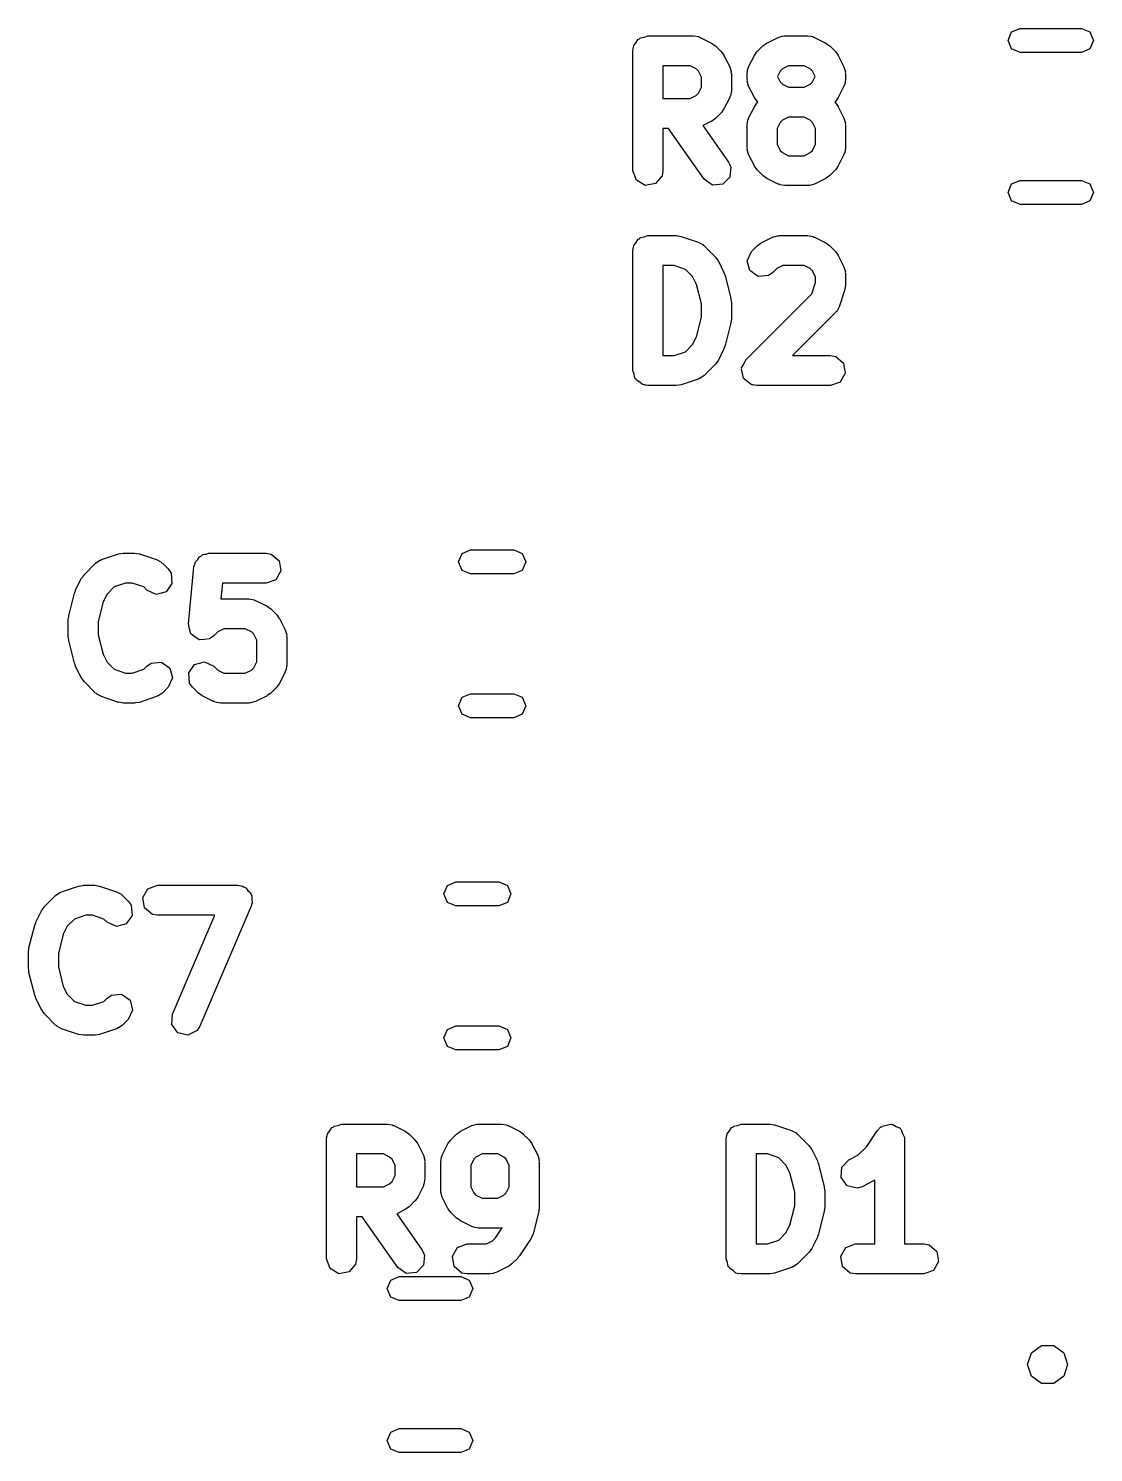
# Model space of a CAD drawing. Extents: x 83.3 to 116.6, y -116.6 to -83.3.
# Drawn here: x 103.99 to 109.32, y -99.84 to -92.72 of the extents above; entities that cross this region are included whole.
import ezdxf

# ---------------------------------------------------------------- set-up
doc = ezdxf.new("R2010")
doc.units = 0
doc.layers.add('BLACK', color=7, linetype='CONTINUOUS')

msp = doc.modelspace()

# ---------------------------------------------------------------- linework, layer by layer
at = {"layer": 'BLACK', "linetype": 'CONTINUOUS'}
for p, q in [((107.048, -92.7669), (107.053, -92.7617)), ((107.053, -92.7617), (107.072, -92.7584)), ((107.072, -92.7584), (107.09, -92.7517)), ((107.09, -92.7517), (107.319, -92.7517)), ((107.319, -92.7517), (107.344, -92.7562)), ((107.344, -92.7562), (107.348, -92.7591)), ((107.348, -92.7591), (107.352, -92.7596)), ((107.352, -92.7596), (107.409, -92.7882)), ((107.685, -92.7882), (107.742, -92.7596)), ((107.742, -92.7596), (107.767, -92.7522)), ((107.767, -92.7522), (107.772, -92.7532)), ((107.772, -92.7532), (107.776, -92.7517)), ((107.776, -92.7517), (107.89, -92.7517)), ((107.89, -92.7517), (107.916, -92.7562)), ((107.916, -92.7562), (107.919, -92.7591)), ((107.919, -92.7591), (107.924, -92.7596)), ((107.924, -92.7596), (107.981, -92.7882)), ((108.893, -92.7753), (108.91, -92.7328)), ((108.91, -92.7328), (108.953, -92.7153)), ((108.953, -92.7153), (109.26, -92.7153)), ((109.26, -92.7153), (109.302, -92.7328)), ((109.302, -92.7328), (109.32, -92.7753)), ((107.015, -92.8267), (107.017, -92.817)), ((107.015, -93.4267), (107.015, -92.8267)), ((107.016, -92.8137), (107.018, -92.8108)), ((107.017, -92.817), (107.016, -92.8137)), ((107.018, -92.8108), (107.02, -92.801)), ((107.02, -92.801), (107.032, -92.7861)), ((107.032, -92.7861), (107.042, -92.7692)), ((107.042, -92.7692), (107.048, -92.7669)), ((107.409, -92.7882), (107.427, -92.8015)), ((107.427, -92.8015), (107.429, -92.8022)), ((107.429, -92.8022), (107.457, -92.8308)), ((107.457, -92.8308), (107.47, -92.8492)), ((107.623, -92.8503), (107.636, -92.8323)), ((107.636, -92.8323), (107.637, -92.8308)), ((107.637, -92.8308), (107.666, -92.8022)), ((107.666, -92.8022), (107.684, -92.7894)), ((107.684, -92.7894), (107.685, -92.7882)), ((107.981, -92.7882), (107.999, -92.8015)), ((107.999, -92.8015), (108, -92.8022)), ((108, -92.8022), (108.029, -92.8308)), ((108.029, -92.8308), (108.042, -92.8492)), ((108.91, -92.8177), (108.893, -92.7753)), ((108.953, -92.8353), (108.91, -92.8177)), ((109.302, -92.8177), (109.26, -92.8353)), ((109.32, -92.7753), (109.302, -92.8177)), ((107.165, -92.9017), (107.165, -93.066)), ((107.301, -92.9017), (107.165, -92.9017)), ((107.331, -92.9169), (107.301, -92.9017)), ((107.47, -92.8492), (107.471, -92.8503)), ((107.471, -92.8503), (107.5, -92.9074)), ((107.594, -92.9074), (107.623, -92.8503)), ((107.794, -92.9017), (107.763, -92.9169)), ((107.872, -92.9017), (107.794, -92.9017)), ((107.903, -92.9169), (107.872, -92.9017)), ((108.042, -92.8492), (108.043, -92.8503)), ((108.043, -92.8503), (108.071, -92.9074)), ((109.26, -92.8353), (108.953, -92.8353)), ((107.343, -92.9283), (107.331, -92.9169)), ((107.358, -92.9587), (107.343, -92.9283)), ((107.358, -93.009), (107.358, -92.9587)), ((107.5, -92.9074), (107.507, -92.9324)), ((107.507, -92.9324), (107.506, -92.9368)), ((107.506, -92.9368), (107.508, -92.941)), ((107.508, -92.941), (107.508, -93.0267)), ((107.587, -92.941), (107.591, -92.9153)), ((107.587, -92.9696), (107.587, -92.941)), ((107.588, -92.9738), (107.587, -92.9696)), ((107.587, -92.9781), (107.588, -92.9738)), ((107.591, -92.9153), (107.594, -92.9119)), ((107.594, -92.9119), (107.594, -92.9074)), ((107.752, -92.9283), (107.738, -92.9553)), ((107.738, -92.9553), (107.752, -92.9823)), ((107.763, -92.9169), (107.752, -92.9283)), ((107.914, -92.9283), (107.903, -92.9169)), ((107.928, -92.9553), (107.914, -92.9283)), ((107.914, -92.9823), (107.928, -92.9553)), ((108.071, -92.9074), (108.079, -92.9324)), ((108.079, -92.9696), (108.075, -92.9952)), ((108.079, -92.9324), (108.078, -92.9368)), ((108.078, -92.9368), (108.079, -92.941)), ((108.079, -92.941), (108.079, -92.9696)), ((107.331, -93.0508), (107.343, -93.0394)), ((107.343, -93.0394), (107.358, -93.009)), ((107.508, -93.0267), (107.503, -93.0524)), ((107.594, -93.0031), (107.587, -92.9781)), ((107.623, -93.0602), (107.594, -93.0031)), ((107.752, -92.9823), (107.763, -92.9936)), ((107.763, -92.9936), (107.794, -93.0088)), ((107.794, -93.0088), (107.872, -93.0088)), ((107.872, -93.0088), (107.903, -92.9936)), ((107.903, -92.9936), (107.914, -92.9823)), ((108.071, -93.0031), (108.043, -93.0602)), ((108.072, -92.9986), (108.071, -93.0031)), ((108.075, -92.9952), (108.072, -92.9986)), ((107.165, -93.066), (107.301, -93.066)), ((107.301, -93.066), (107.331, -93.0508)), ((107.471, -93.1174), (107.458, -93.1354)), ((107.5, -93.0602), (107.471, -93.1174)), ((107.501, -93.0558), (107.5, -93.0602)), ((107.503, -93.0524), (107.501, -93.0558)), ((107.594, -93.1646), (107.623, -93.1074)), ((107.624, -93.0614), (107.623, -93.0602)), ((107.623, -93.1074), (107.636, -93.0894)), ((107.637, -93.0797), (107.624, -93.0614)), ((107.636, -93.0894), (107.637, -93.088)), ((107.641, -93.0838), (107.637, -93.0797)), ((107.637, -93.088), (107.641, -93.0838)), ((108.029, -93.0797), (108.025, -93.0838)), ((108.025, -93.0838), (108.029, -93.088)), ((108.03, -93.0783), (108.029, -93.0797)), ((108.029, -93.088), (108.042, -93.1063)), ((108.043, -93.0602), (108.03, -93.0783)), ((108.042, -93.1063), (108.043, -93.1074)), ((108.043, -93.1074), (108.071, -93.1646)), ((107.409, -93.1795), (107.366, -93.2009)), ((107.41, -93.1783), (107.409, -93.1795)), ((107.429, -93.1654), (107.41, -93.1783)), ((107.457, -93.1369), (107.429, -93.1654)), ((107.458, -93.1354), (107.457, -93.1369)), ((107.587, -93.1981), (107.591, -93.1725)), ((107.591, -93.1725), (107.594, -93.169)), ((107.594, -93.169), (107.594, -93.1646)), ((107.752, -93.1854), (107.737, -93.2158)), ((107.763, -93.1741), (107.752, -93.1854)), ((107.794, -93.1588), (107.763, -93.1741)), ((107.872, -93.1588), (107.794, -93.1588)), ((107.903, -93.1741), (107.872, -93.1588)), ((107.914, -93.1854), (107.903, -93.1741)), ((107.929, -93.2158), (107.914, -93.1854)), ((108.071, -93.1646), (108.079, -93.1896)), ((108.079, -93.1896), (108.078, -93.1939)), ((107.194, -93.216), (107.165, -93.216)), ((107.165, -93.216), (107.165, -93.4267)), ((107.372, -93.4697), (107.194, -93.216)), ((107.366, -93.2009), (107.494, -93.3837)), ((107.587, -93.3124), (107.587, -93.1981)), ((107.737, -93.2158), (107.737, -93.2947)), ((107.929, -93.2947), (107.929, -93.2158)), ((108.078, -93.1939), (108.079, -93.1981)), ((108.079, -93.1981), (108.079, -93.3124)), ((107.588, -93.3166), (107.587, -93.3124)), ((107.587, -93.321), (107.588, -93.3166)), ((107.594, -93.346), (107.587, -93.321)), ((107.737, -93.2947), (107.752, -93.3251)), ((107.752, -93.3251), (107.763, -93.3365)), ((107.903, -93.3365), (107.914, -93.3251)), ((107.914, -93.3251), (107.929, -93.2947)), ((108.079, -93.3124), (108.075, -93.3381)), ((107.494, -93.3837), (107.505, -93.4073)), ((107.623, -93.4031), (107.594, -93.346)), ((107.624, -93.4042), (107.623, -93.4031)), ((107.637, -93.4226), (107.624, -93.4042)), ((107.763, -93.3365), (107.794, -93.3517)), ((107.794, -93.3517), (107.872, -93.3517)), ((107.872, -93.3517), (107.903, -93.3365)), ((108.043, -93.4031), (108.03, -93.4211)), ((108.071, -93.346), (108.043, -93.4031)), ((108.072, -93.3415), (108.071, -93.346)), ((108.075, -93.3381), (108.072, -93.3415)), ((107.033, -93.4749), (107.015, -93.4267)), ((107.077, -93.5006), (107.033, -93.4749)), ((107.161, -93.4524), (107.128, -93.4917)), ((107.165, -93.4267), (107.161, -93.4524)), ((107.414, -93.4991), (107.372, -93.4697)), ((107.501, -93.4584), (107.465, -93.4947)), ((107.505, -93.4073), (107.501, -93.4584)), ((107.666, -93.4512), (107.637, -93.4226)), ((107.667, -93.4519), (107.666, -93.4512)), ((107.685, -93.4652), (107.667, -93.4519)), ((107.742, -93.4938), (107.685, -93.4652)), ((107.981, -93.4652), (107.924, -93.4938)), ((107.982, -93.464), (107.981, -93.4652)), ((108, -93.4512), (107.982, -93.464)), ((108.029, -93.4226), (108, -93.4512)), ((108.03, -93.4211), (108.029, -93.4226)), ((108.91, -93.4928), (108.953, -93.4753)), ((108.953, -93.4753), (109.26, -93.4753)), ((109.26, -93.4753), (109.302, -93.4928)), ((107.128, -93.4917), (107.077, -93.5006)), ((107.465, -93.4947), (107.414, -93.4991)), ((107.747, -93.4943), (107.742, -93.4938)), ((107.75, -93.4972), (107.747, -93.4943)), ((107.776, -93.5017), (107.75, -93.4972)), ((107.89, -93.5017), (107.776, -93.5017)), ((107.894, -93.5002), (107.89, -93.5017)), ((107.899, -93.5012), (107.894, -93.5002)), ((107.924, -93.4938), (107.899, -93.5012)), ((108.893, -93.5353), (108.91, -93.4928)), ((108.91, -93.5777), (108.893, -93.5353)), ((109.302, -93.4928), (109.32, -93.5353)), ((109.32, -93.5353), (109.302, -93.5777)), ((108.953, -93.5953), (108.91, -93.5777)), ((109.26, -93.5953), (108.953, -93.5953)), ((109.302, -93.5777), (109.26, -93.5953)), ((107.053, -93.7617), (107.072, -93.7584)), ((107.072, -93.7584), (107.09, -93.7517)), ((107.09, -93.7517), (107.233, -93.7517)), ((107.233, -93.7517), (107.255, -93.7556)), ((107.255, -93.7556), (107.257, -93.7556)), ((107.257, -93.7556), (107.342, -93.7841)), ((107.657, -93.7882), (107.714, -93.7596)), ((107.714, -93.7596), (107.739, -93.7522)), ((107.739, -93.7522), (107.743, -93.7532)), ((107.743, -93.7532), (107.747, -93.7517)), ((107.747, -93.7517), (107.89, -93.7517)), ((107.89, -93.7517), (107.916, -93.7562)), ((107.916, -93.7562), (107.919, -93.7591)), ((107.919, -93.7591), (107.924, -93.7596)), ((107.924, -93.7596), (107.981, -93.7882)), ((107.015, -93.8267), (107.017, -93.817)), ((107.015, -94.4267), (107.015, -93.8267)), ((107.016, -93.8137), (107.018, -93.8108)), ((107.017, -93.817), (107.016, -93.8137)), ((107.018, -93.8108), (107.02, -93.801)), ((107.02, -93.801), (107.032, -93.7861)), ((107.032, -93.7861), (107.042, -93.7692)), ((107.042, -93.7692), (107.048, -93.7669)), ((107.048, -93.7669), (107.053, -93.7617)), ((107.342, -93.7841), (107.365, -93.7965)), ((107.365, -93.7965), (107.368, -93.8003)), ((107.368, -93.8003), (107.372, -93.8022)), ((107.372, -93.8022), (107.429, -93.8594)), ((107.587, -93.8773), (107.608, -93.8308)), ((107.608, -93.8308), (107.637, -93.8022)), ((107.637, -93.8022), (107.655, -93.7894)), ((107.655, -93.7894), (107.657, -93.7882)), ((107.981, -93.7882), (107.999, -93.8015)), ((107.999, -93.8015), (108, -93.8022)), ((108, -93.8022), (108.029, -93.8308)), ((108.029, -93.8308), (108.042, -93.8492)), ((107.165, -93.9017), (107.165, -94.3517)), ((107.221, -93.9017), (107.165, -93.9017)), ((107.278, -93.9208), (107.221, -93.9017)), ((107.429, -93.8594), (107.442, -93.8777)), ((107.442, -93.8777), (107.443, -93.8789)), ((107.443, -93.8789), (107.471, -93.936)), ((107.6, -93.9269), (107.587, -93.8773)), ((107.765, -93.9017), (107.735, -93.9169)), ((107.872, -93.9017), (107.765, -93.9017)), ((107.903, -93.9169), (107.872, -93.9017)), ((108.042, -93.8492), (108.043, -93.8503)), ((108.043, -93.8503), (108.071, -93.9074)), ((107.314, -93.9568), (107.278, -93.9208)), ((107.334, -93.9957), (107.314, -93.9568)), ((107.471, -93.936), (107.475, -93.9484)), ((107.475, -93.9484), (107.477, -93.9514)), ((107.477, -93.9514), (107.506, -94.0657)), ((107.642, -93.9563), (107.6, -93.9269)), ((107.693, -93.9518), (107.642, -93.9563)), ((107.715, -93.9369), (107.693, -93.9518)), ((107.735, -93.9169), (107.715, -93.9369)), ((107.914, -93.9283), (107.903, -93.9169)), ((107.929, -93.9587), (107.914, -93.9283)), ((107.929, -93.986), (107.929, -93.9587)), ((108.071, -93.9074), (108.079, -93.9324)), ((108.079, -93.9324), (108.078, -93.9368)), ((108.078, -93.9368), (108.079, -93.941)), ((108.079, -93.941), (108.079, -93.9981)), ((107.358, -94.0931), (107.334, -93.9957)), ((107.58, -94.3737), (107.91, -94.0433)), ((107.91, -94.0433), (107.929, -93.986)), ((108.076, -94.0218), (108.047, -94.1076)), ((108.079, -93.9981), (108.075, -94.0202)), ((108.075, -94.0202), (108.076, -94.0218)), ((107.358, -94.1603), (107.358, -94.0931)), ((107.506, -94.0657), (107.507, -94.0806)), ((107.507, -94.0806), (107.508, -94.0838)), ((107.508, -94.0838), (107.508, -94.1696)), ((108.047, -94.1076), (108.035, -94.1305)), ((107.334, -94.2577), (107.358, -94.1603)), ((107.506, -94.1877), (107.477, -94.302)), ((107.508, -94.1696), (107.505, -94.1843)), ((107.505, -94.1843), (107.506, -94.1877)), ((108.029, -94.1369), (107.814, -94.3517)), ((108.031, -94.1328), (108.029, -94.1369)), ((108.035, -94.1305), (108.031, -94.1328)), ((107.314, -94.2966), (107.334, -94.2577)), ((107.278, -94.3326), (107.314, -94.2966)), ((107.471, -94.3174), (107.443, -94.3745)), ((107.472, -94.3139), (107.471, -94.3174)), ((107.477, -94.302), (107.472, -94.3139)), ((107.165, -94.3517), (107.221, -94.3517)), ((107.221, -94.3517), (107.278, -94.3326)), ((107.429, -94.394), (107.372, -94.4512)), ((107.43, -94.3925), (107.429, -94.394)), ((107.443, -94.3745), (107.43, -94.3925)), ((107.559, -94.4137), (107.57, -94.3941)), ((107.57, -94.3941), (107.58, -94.3737)), ((107.814, -94.3517), (108.004, -94.3517)), ((108.004, -94.3517), (108.03, -94.3562)), ((108.03, -94.3562), (108.069, -94.3892)), ((108.069, -94.3892), (108.078, -94.4397)), ((107.022, -94.445), (107.015, -94.4267)), ((107.025, -94.4642), (107.022, -94.445)), ((107.03, -94.4686), (107.025, -94.4642)), ((107.033, -94.4749), (107.03, -94.4686)), ((107.342, -94.4693), (107.257, -94.4979)), ((107.346, -94.4665), (107.342, -94.4693)), ((107.35, -94.4661), (107.346, -94.4665)), ((107.372, -94.4512), (107.35, -94.4661)), ((107.558, -94.4202), (107.56, -94.4171)), ((107.564, -94.442), (107.558, -94.4202)), ((107.56, -94.4171), (107.559, -94.4137)), ((107.568, -94.4642), (107.564, -94.442)), ((107.571, -94.4664), (107.568, -94.4642)), ((107.572, -94.4697), (107.571, -94.4664)), ((107.59, -94.4827), (107.572, -94.4697)), ((108.078, -94.4397), (108.053, -94.4842)), ((107.05, -94.4847), (107.033, -94.4749)), ((107.064, -94.4972), (107.05, -94.4847)), ((107.074, -94.4989), (107.064, -94.4972)), ((107.077, -94.5006), (107.074, -94.4989)), ((107.08, -94.5), (107.077, -94.5006)), ((107.09, -94.5017), (107.08, -94.5)), ((107.233, -94.5017), (107.09, -94.5017)), ((107.234, -94.5011), (107.233, -94.5017)), ((107.257, -94.4979), (107.234, -94.5011)), ((107.607, -94.4972), (107.59, -94.4827)), ((107.612, -94.498), (107.607, -94.4972)), ((107.614, -94.4991), (107.612, -94.498)), ((107.617, -94.4989), (107.614, -94.4991)), ((107.633, -94.5017), (107.617, -94.4989)), ((108.004, -94.5017), (107.633, -94.5017)), ((108.053, -94.4842), (108.004, -94.5017)), ((106.161, -95.3416), (106.203, -95.3241)), ((106.203, -95.3241), (106.419, -95.3241)), ((106.419, -95.3241), (106.461, -95.3416)), ((104.269, -95.4482), (104.327, -95.391)), ((104.327, -95.391), (104.348, -95.3761)), ((104.348, -95.3761), (104.352, -95.3757)), ((104.352, -95.3757), (104.356, -95.3729)), ((104.356, -95.3729), (104.442, -95.3443)), ((104.442, -95.3443), (104.464, -95.3411)), ((104.464, -95.3411), (104.465, -95.3405)), ((104.465, -95.3405), (104.522, -95.3405)), ((104.522, -95.3405), (104.545, -95.3444)), ((104.545, -95.3444), (104.546, -95.3443)), ((104.546, -95.3443), (104.632, -95.3729)), ((104.632, -95.3729), (104.655, -95.3853)), ((104.655, -95.3853), (104.657, -95.3891)), ((104.657, -95.3891), (104.661, -95.391)), ((104.661, -95.391), (104.69, -95.4196)), ((104.822, -95.3998), (104.826, -95.383)), ((104.826, -95.383), (104.838, -95.3718)), ((104.838, -95.3718), (104.846, -95.358)), ((104.846, -95.358), (104.856, -95.3545)), ((104.856, -95.3545), (104.863, -95.3471)), ((104.863, -95.3471), (104.879, -95.3459)), ((104.879, -95.3459), (104.894, -95.3405)), ((104.894, -95.3405), (105.18, -95.3405)), ((105.18, -95.3405), (105.205, -95.345)), ((105.205, -95.345), (105.245, -95.378)), ((105.245, -95.378), (105.253, -95.4285)), ((106.143, -95.3841), (106.161, -95.3416)), ((106.161, -95.4265), (106.143, -95.3841)), ((106.461, -95.3416), (106.479, -95.3841)), ((106.479, -95.3841), (106.461, -95.4265)), ((104.227, -95.5248), (104.255, -95.4677)), ((104.255, -95.4677), (104.269, -95.4497)), ((104.269, -95.4497), (104.269, -95.4482)), ((104.69, -95.4196), (104.705, -95.4409)), ((104.705, -95.4409), (104.709, -95.4921)), ((104.791, -95.6938), (104.819, -95.408)), ((104.819, -95.408), (104.82, -95.4042)), ((104.82, -95.4025), (104.822, -95.3998)), ((104.82, -95.4042), (104.82, -95.4025)), ((105.253, -95.4285), (105.228, -95.473)), ((106.203, -95.4441), (106.161, -95.4265)), ((106.419, -95.4441), (106.203, -95.4441)), ((106.461, -95.4265), (106.419, -95.4441)), ((104.193, -95.6545), (104.221, -95.5402)), ((104.221, -95.5402), (104.226, -95.5283)), ((104.226, -95.5283), (104.227, -95.5248)), ((104.42, -95.5096), (104.384, -95.5456)), ((104.477, -95.4905), (104.42, -95.5096)), ((104.51, -95.4905), (104.477, -95.4905)), ((104.568, -95.5096), (104.51, -95.4905)), ((104.584, -95.5257), (104.568, -95.5096)), ((104.63, -95.5474), (104.584, -95.5257)), ((104.68, -95.5341), (104.63, -95.5474)), ((104.709, -95.4921), (104.68, -95.5341)), ((104.962, -95.4905), (104.954, -95.5691)), ((105.18, -95.4905), (104.962, -95.4905)), ((105.228, -95.473), (105.18, -95.4905)), ((104.365, -95.5845), (104.34, -95.6819)), ((104.384, -95.5456), (104.365, -95.5845)), ((104.954, -95.5691), (105.094, -95.5691)), ((105.094, -95.5691), (105.12, -95.5736)), ((105.12, -95.5736), (105.123, -95.5765)), ((105.123, -95.5765), (105.127, -95.577)), ((105.127, -95.577), (105.185, -95.6056)), ((105.185, -95.6056), (105.203, -95.6189)), ((104.19, -95.6726), (104.193, -95.6579)), ((104.19, -95.7584), (104.19, -95.6726)), ((104.193, -95.6579), (104.193, -95.6545)), ((104.34, -95.6819), (104.34, -95.7491)), ((105.203, -95.6189), (105.204, -95.6196)), ((105.204, -95.6196), (105.233, -95.6482)), ((105.233, -95.6482), (105.245, -95.6665)), ((105.245, -95.6665), (105.247, -95.6677)), ((105.247, -95.6677), (105.275, -95.7248)), ((104.34, -95.7491), (104.365, -95.8465)), ((104.791, -95.6942), (104.791, -95.6938)), ((104.791, -95.6947), (104.791, -95.6942)), ((104.797, -95.719), (104.791, -95.6947)), ((104.803, -95.7435), (104.797, -95.719)), ((104.804, -95.7438), (104.803, -95.7435)), ((104.804, -95.7442), (104.804, -95.7438)), ((104.824, -95.7587), (104.804, -95.7442)), ((104.918, -95.7542), (104.897, -95.7692)), ((104.938, -95.7343), (104.918, -95.7542)), ((104.969, -95.7191), (104.938, -95.7343)), ((105.076, -95.7191), (104.969, -95.7191)), ((105.107, -95.7343), (105.076, -95.7191)), ((105.118, -95.7456), (105.107, -95.7343)), ((105.133, -95.7761), (105.118, -95.7456)), ((105.275, -95.7248), (105.283, -95.7498)), ((105.283, -95.7498), (105.282, -95.7541)), ((105.282, -95.7541), (105.283, -95.7584)), ((104.191, -95.7616), (104.19, -95.7584)), ((104.193, -95.7765), (104.191, -95.7616)), ((104.221, -95.8908), (104.193, -95.7765)), ((104.845, -95.7734), (104.824, -95.7587)), ((104.846, -95.7737), (104.845, -95.7734)), ((104.845, -95.7734), (104.845, -95.7734)), ((104.871, -95.7715), (104.846, -95.7737)), ((104.896, -95.7696), (104.871, -95.7715)), ((104.897, -95.7692), (104.896, -95.7696)), ((104.897, -95.7692), (104.897, -95.7692)), ((105.133, -95.8835), (105.133, -95.7761)), ((105.283, -95.7584), (105.283, -95.9012)), ((104.223, -95.8938), (104.221, -95.8908)), ((104.227, -95.9062), (104.223, -95.8938)), ((104.365, -95.8465), (104.384, -95.8854)), ((104.384, -95.8854), (104.42, -95.9214)), ((104.584, -95.9053), (104.605, -95.8904)), ((104.605, -95.8904), (104.656, -95.8859)), ((104.656, -95.8859), (104.698, -95.9153)), ((104.793, -95.9389), (104.822, -95.8969)), ((104.822, -95.8969), (104.872, -95.8836)), ((104.872, -95.8836), (104.918, -95.9053)), ((105.118, -95.9139), (105.133, -95.8835)), ((104.255, -95.9633), (104.227, -95.9062)), ((104.257, -95.9645), (104.255, -95.9633)), ((104.269, -95.9828), (104.257, -95.9645)), ((104.42, -95.9214), (104.477, -95.9405)), ((104.477, -95.9405), (104.51, -95.9405)), ((104.51, -95.9405), (104.568, -95.9214)), ((104.568, -95.9214), (104.584, -95.9053)), ((104.711, -95.9649), (104.69, -96.0114)), ((104.698, -95.9153), (104.711, -95.9649)), ((104.797, -95.9901), (104.793, -95.9389)), ((104.918, -95.9053), (104.938, -95.9253)), ((104.938, -95.9253), (104.969, -95.9405)), ((104.969, -95.9405), (105.076, -95.9405)), ((105.076, -95.9405), (105.107, -95.9253)), ((105.107, -95.9253), (105.118, -95.9139)), ((105.275, -95.9348), (105.247, -95.9919)), ((105.276, -95.9303), (105.275, -95.9348)), ((105.279, -95.9269), (105.276, -95.9303)), ((105.283, -95.9012), (105.279, -95.9269)), ((104.327, -96.04), (104.269, -95.9828)), ((104.331, -96.0419), (104.327, -96.04)), ((104.661, -96.04), (104.64, -96.0549)), ((104.69, -96.0114), (104.661, -96.04)), ((104.812, -96.0114), (104.797, -95.9901)), ((104.841, -96.04), (104.812, -96.0114)), ((104.842, -96.0407), (104.841, -96.04)), ((104.86, -96.054), (104.842, -96.0407)), ((105.204, -96.04), (105.186, -96.0528)), ((105.233, -96.0114), (105.204, -96.04)), ((105.247, -95.9919), (105.233, -96.0099)), ((105.233, -96.0099), (105.233, -96.0114)), ((104.333, -96.0457), (104.331, -96.0419)), ((104.356, -96.0581), (104.333, -96.0457)), ((104.442, -96.0867), (104.356, -96.0581)), ((104.443, -96.0866), (104.442, -96.0867)), ((104.465, -96.0905), (104.443, -96.0866)), ((104.522, -96.0905), (104.465, -96.0905)), ((104.524, -96.0899), (104.522, -96.0905)), ((104.546, -96.0867), (104.524, -96.0899)), ((104.632, -96.0581), (104.546, -96.0867)), ((104.635, -96.0553), (104.632, -96.0581)), ((104.64, -96.0549), (104.635, -96.0553)), ((104.917, -96.0826), (104.86, -96.054)), ((104.922, -96.0831), (104.917, -96.0826)), ((104.925, -96.086), (104.922, -96.0831)), ((104.951, -96.0905), (104.925, -96.086)), ((105.094, -96.0905), (104.951, -96.0905)), ((105.098, -96.089), (105.094, -96.0905)), ((105.102, -96.09), (105.098, -96.089)), ((105.127, -96.0826), (105.102, -96.09)), ((105.185, -96.054), (105.127, -96.0826)), ((105.186, -96.0528), (105.185, -96.054)), ((106.143, -96.1041), (106.161, -96.0616)), ((106.161, -96.1465), (106.143, -96.1041)), ((106.161, -96.0616), (106.203, -96.0441)), ((106.203, -96.0441), (106.419, -96.0441)), ((106.419, -96.0441), (106.461, -96.0616)), ((106.461, -96.0616), (106.479, -96.1041)), ((106.479, -96.1041), (106.461, -96.1465)), ((106.203, -96.1641), (106.161, -96.1465)), ((106.419, -96.1641), (106.203, -96.1641)), ((106.461, -96.1465), (106.419, -96.1641)), ((104.127, -97.0524), (104.148, -97.0375)), ((104.148, -97.0375), (104.153, -97.0371)), ((104.153, -97.0371), (104.156, -97.0343)), ((104.156, -97.0343), (104.242, -97.0057)), ((104.242, -97.0057), (104.264, -97.0025)), ((104.264, -97.0025), (104.266, -97.0019)), ((104.266, -97.0019), (104.323, -97.0019)), ((104.323, -97.0019), (104.345, -97.0058)), ((104.345, -97.0058), (104.347, -97.0057)), ((104.347, -97.0057), (104.432, -97.0343)), ((104.432, -97.0343), (104.455, -97.0467)), ((104.563, -97.0639), (104.589, -97.0194)), ((104.589, -97.0194), (104.637, -97.0019)), ((104.637, -97.0019), (105.037, -97.0019)), ((105.037, -97.0019), (105.063, -97.0064)), ((105.063, -97.0064), (105.07, -97.0121)), ((105.07, -97.0121), (105.078, -97.0141)), ((105.078, -97.0141), (105.089, -97.0281)), ((105.089, -97.0281), (105.102, -97.0394)), ((106.069, -97.0455), (106.087, -97.003)), ((106.087, -97.003), (106.129, -96.9855)), ((106.129, -96.9855), (106.345, -96.9855)), ((106.345, -96.9855), (106.388, -97.003)), ((106.388, -97.003), (106.405, -97.0455)), ((104.069, -97.1111), (104.07, -97.1096)), ((104.07, -97.1096), (104.127, -97.0524)), ((104.455, -97.0467), (104.458, -97.0505)), ((104.458, -97.0505), (104.462, -97.0524)), ((104.462, -97.0524), (104.49, -97.081)), ((104.49, -97.081), (104.505, -97.1023)), ((104.505, -97.1023), (104.51, -97.1534)), ((104.572, -97.1144), (104.563, -97.0639)), ((105.106, -97.1064), (104.849, -97.7064)), ((105.102, -97.0394), (105.104, -97.0481)), ((105.104, -97.0481), (105.109, -97.0552)), ((105.107, -97.0976), (105.106, -97.1064)), ((105.111, -97.0899), (105.107, -97.0976)), ((105.109, -97.0552), (105.108, -97.0727)), ((105.108, -97.0727), (105.111, -97.0899)), ((106.087, -97.0879), (106.069, -97.0455)), ((106.129, -97.1055), (106.087, -97.0879)), ((106.345, -97.1055), (106.129, -97.1055)), ((106.388, -97.0879), (106.345, -97.1055)), ((106.405, -97.0455), (106.388, -97.0879)), ((104.027, -97.1862), (104.056, -97.1291)), ((104.056, -97.1291), (104.069, -97.1111)), ((104.221, -97.171), (104.185, -97.207)), ((104.278, -97.1519), (104.221, -97.171)), ((104.311, -97.1519), (104.278, -97.1519)), ((104.368, -97.171), (104.311, -97.1519)), ((104.384, -97.1871), (104.368, -97.171)), ((104.51, -97.1534), (104.48, -97.1955)), ((104.612, -97.1474), (104.572, -97.1144)), ((104.637, -97.1519), (104.612, -97.1474)), ((104.924, -97.1519), (104.637, -97.1519)), ((104.711, -97.6474), (104.924, -97.1519)), ((103.993, -97.3158), (104.022, -97.2016)), ((104.022, -97.2016), (104.027, -97.1897)), ((104.027, -97.1897), (104.027, -97.1862)), ((104.165, -97.2459), (104.141, -97.3433)), ((104.185, -97.207), (104.165, -97.2459)), ((104.431, -97.2088), (104.384, -97.1871)), ((104.48, -97.1955), (104.431, -97.2088)), ((103.991, -97.334), (103.993, -97.3193)), ((103.993, -97.3193), (103.993, -97.3158)), ((103.991, -97.4198), (103.991, -97.334)), ((104.141, -97.3433), (104.141, -97.4105)), ((103.992, -97.423), (103.991, -97.4198)), ((103.993, -97.4379), (103.992, -97.423)), ((104.022, -97.5522), (103.993, -97.4379)), ((104.141, -97.4105), (104.165, -97.5079)), ((104.165, -97.5079), (104.185, -97.5468)), ((104.024, -97.5552), (104.022, -97.5522)), ((104.027, -97.5676), (104.024, -97.5552)), ((104.056, -97.6247), (104.027, -97.5676)), ((104.185, -97.5468), (104.221, -97.5828)), ((104.221, -97.5828), (104.278, -97.6019)), ((104.278, -97.6019), (104.311, -97.6019)), ((104.311, -97.6019), (104.368, -97.5828)), ((104.368, -97.5828), (104.384, -97.5667)), ((104.384, -97.5667), (104.406, -97.5518)), ((104.406, -97.5518), (104.457, -97.5473)), ((104.457, -97.5473), (104.499, -97.5767)), ((104.499, -97.5767), (104.512, -97.6263)), ((104.057, -97.6258), (104.056, -97.6247)), ((104.07, -97.6442), (104.057, -97.6258)), ((104.127, -97.7014), (104.07, -97.6442)), ((104.49, -97.6728), (104.462, -97.7014)), ((104.512, -97.6263), (104.49, -97.6728)), ((104.708, -97.6986), (104.711, -97.6474)), ((104.131, -97.7033), (104.127, -97.7014)), ((104.133, -97.7071), (104.131, -97.7033)), ((104.156, -97.7195), (104.133, -97.7071)), ((104.242, -97.748), (104.156, -97.7195)), ((104.244, -97.748), (104.242, -97.748)), ((104.266, -97.7519), (104.244, -97.748)), ((104.347, -97.748), (104.325, -97.7513)), ((104.432, -97.7195), (104.347, -97.748)), ((104.436, -97.7167), (104.432, -97.7195)), ((104.44, -97.7163), (104.436, -97.7167)), ((104.462, -97.7014), (104.44, -97.7163)), ((104.739, -97.7397), (104.708, -97.6986)), ((104.789, -97.7514), (104.739, -97.7397)), ((104.835, -97.7282), (104.789, -97.7514)), ((104.849, -97.7064), (104.835, -97.7282)), ((106.069, -97.7655), (106.087, -97.723)), ((106.087, -97.723), (106.129, -97.7055)), ((106.129, -97.7055), (106.345, -97.7055)), ((106.345, -97.7055), (106.388, -97.723)), ((106.388, -97.723), (106.405, -97.7655)), ((104.323, -97.7519), (104.266, -97.7519)), ((104.325, -97.7513), (104.323, -97.7519)), ((106.087, -97.8079), (106.069, -97.7655)), ((106.129, -97.8255), (106.087, -97.8079)), ((106.388, -97.8079), (106.345, -97.8255)), ((106.405, -97.7655), (106.388, -97.8079)), ((106.345, -97.8255), (106.129, -97.8255)), ((105.485, -98.2555), (105.487, -98.2458)), ((105.487, -98.2458), (105.499, -98.2308)), ((105.499, -98.2308), (105.509, -98.214)), ((105.509, -98.214), (105.515, -98.2117)), ((105.515, -98.2117), (105.52, -98.2065)), ((105.52, -98.2065), (105.539, -98.2031)), ((105.539, -98.2031), (105.557, -98.1964)), ((105.557, -98.1964), (105.786, -98.1964)), ((105.786, -98.1964), (105.811, -98.201)), ((105.811, -98.201), (105.815, -98.2038)), ((105.815, -98.2038), (105.819, -98.2043)), ((105.819, -98.2043), (105.876, -98.2329)), ((105.876, -98.2329), (105.894, -98.2463)), ((105.894, -98.2463), (105.896, -98.247)), ((105.896, -98.247), (105.924, -98.2755)), ((106.104, -98.2755), (106.133, -98.247)), ((106.133, -98.247), (106.151, -98.2341)), ((106.151, -98.2341), (106.152, -98.2329)), ((106.152, -98.2329), (106.209, -98.2043)), ((106.209, -98.2043), (106.234, -98.1969)), ((106.234, -98.1969), (106.239, -98.198)), ((106.239, -98.198), (106.243, -98.1964)), ((106.243, -98.1964), (106.357, -98.1964)), ((106.357, -98.1964), (106.383, -98.201)), ((106.383, -98.201), (106.386, -98.2038)), ((106.386, -98.2038), (106.391, -98.2043)), ((106.391, -98.2043), (106.448, -98.2329)), ((106.448, -98.2329), (106.466, -98.2463)), ((106.466, -98.2463), (106.467, -98.247)), ((106.467, -98.247), (106.496, -98.2755)), ((107.485, -98.2555), (107.487, -98.2458)), ((107.487, -98.2458), (107.499, -98.2308)), ((107.499, -98.2308), (107.509, -98.214)), ((107.509, -98.214), (107.515, -98.2117)), ((107.515, -98.2117), (107.52, -98.2065)), ((107.52, -98.2065), (107.539, -98.2031)), ((107.539, -98.2031), (107.557, -98.1964)), ((107.557, -98.1964), (107.7, -98.1964)), ((107.7, -98.1964), (107.722, -98.2003)), ((107.722, -98.2003), (107.724, -98.2003)), ((107.724, -98.2003), (107.809, -98.2288)), ((107.809, -98.2288), (107.832, -98.2413)), ((107.832, -98.2413), (107.835, -98.2451)), ((107.835, -98.2451), (107.839, -98.247)), ((107.839, -98.247), (107.896, -98.3041)), ((108.185, -98.3094), (108.238, -98.2298)), ((108.238, -98.2298), (108.256, -98.211)), ((108.256, -98.211), (108.26, -98.2098)), ((108.26, -98.2098), (108.262, -98.2065)), ((108.262, -98.2065), (108.284, -98.2027)), ((108.284, -98.2027), (108.305, -98.1966)), ((108.305, -98.1966), (108.309, -98.1983)), ((108.309, -98.1983), (108.313, -98.1976)), ((108.313, -98.1976), (108.332, -98.2084)), ((108.332, -98.2084), (108.352, -98.2172)), ((108.352, -98.2172), (108.354, -98.2211)), ((108.354, -98.2211), (108.357, -98.2232)), ((108.357, -98.2232), (108.365, -98.2437)), ((108.365, -98.2437), (108.375, -98.2632)), ((105.482, -98.2714), (105.484, -98.2617)), ((105.482, -98.8714), (105.482, -98.2714)), ((105.483, -98.2584), (105.485, -98.2555)), ((105.484, -98.2617), (105.483, -98.2584)), ((105.924, -98.2755), (105.937, -98.2939)), ((105.937, -98.2939), (105.939, -98.295)), ((105.939, -98.295), (105.967, -98.3522)), ((106.061, -98.3522), (106.09, -98.295)), ((106.09, -98.295), (106.103, -98.277)), ((106.103, -98.277), (106.104, -98.2755)), ((106.496, -98.2755), (106.509, -98.2939)), ((106.509, -98.2939), (106.51, -98.295)), ((106.51, -98.295), (106.539, -98.3522)), ((107.482, -98.2714), (107.484, -98.2617)), ((107.482, -98.8714), (107.482, -98.2714)), ((107.483, -98.2584), (107.485, -98.2555)), ((107.484, -98.2617), (107.483, -98.2584)), ((107.896, -98.3041), (107.909, -98.3225)), ((108.141, -98.3526), (108.185, -98.3094)), ((108.375, -98.2632), (108.374, -98.2674)), ((108.374, -98.2674), (108.375, -98.2714)), ((108.375, -98.2714), (108.375, -98.7964)), ((105.632, -98.3464), (105.632, -98.5107)), ((105.768, -98.3464), (105.632, -98.3464)), ((105.798, -98.3616), (105.768, -98.3464)), ((105.81, -98.373), (105.798, -98.3616)), ((105.825, -98.4034), (105.81, -98.373)), ((105.967, -98.3522), (105.975, -98.3771)), ((105.975, -98.3771), (105.973, -98.3815)), ((105.973, -98.3815), (105.975, -98.3857)), ((105.975, -98.3857), (105.975, -98.4714)), ((106.054, -98.3857), (106.058, -98.3601)), ((106.054, -98.5286), (106.054, -98.3857)), ((106.058, -98.3601), (106.061, -98.3566)), ((106.061, -98.3566), (106.061, -98.3522)), ((106.219, -98.373), (106.204, -98.4034)), ((106.23, -98.3616), (106.219, -98.373)), ((106.261, -98.3464), (106.23, -98.3616)), ((106.339, -98.3464), (106.261, -98.3464)), ((106.37, -98.3616), (106.339, -98.3464)), ((106.381, -98.373), (106.37, -98.3616)), ((106.396, -98.4034), (106.381, -98.373)), ((106.539, -98.3522), (106.546, -98.3771)), ((106.546, -98.3771), (106.545, -98.3815)), ((106.545, -98.3815), (106.546, -98.3857)), ((106.546, -98.3857), (106.546, -98.6143)), ((107.632, -98.3464), (107.632, -98.7964)), ((107.688, -98.3464), (107.632, -98.3464)), ((107.745, -98.3656), (107.688, -98.3464)), ((107.781, -98.4016), (107.745, -98.3656)), ((107.909, -98.3225), (107.91, -98.3236)), ((107.91, -98.3236), (107.939, -98.3807)), ((107.939, -98.3807), (107.942, -98.3932)), ((108.06, -98.413), (108.095, -98.3758)), ((108.095, -98.3758), (108.141, -98.3526)), ((105.81, -98.4841), (105.825, -98.4537)), ((105.825, -98.4537), (105.825, -98.4034)), ((106.204, -98.4034), (106.204, -98.5109)), ((106.396, -98.5109), (106.396, -98.4034)), ((107.801, -98.4405), (107.781, -98.4016)), ((107.825, -98.5378), (107.801, -98.4405)), ((107.942, -98.3932), (107.944, -98.3961)), ((107.944, -98.3961), (107.973, -98.5104)), ((108.057, -98.4642), (108.06, -98.413)), ((105.632, -98.5107), (105.768, -98.5107)), ((105.768, -98.5107), (105.798, -98.4955)), ((105.798, -98.4955), (105.81, -98.4841)), ((105.967, -98.505), (105.939, -98.5621)), ((105.968, -98.5005), (105.967, -98.505)), ((105.97, -98.4971), (105.968, -98.5005)), ((105.975, -98.4714), (105.97, -98.4971)), ((106.055, -98.5328), (106.054, -98.5286)), ((106.054, -98.5371), (106.055, -98.5328)), ((106.204, -98.5109), (106.219, -98.5413)), ((106.381, -98.5413), (106.396, -98.5109)), ((107.973, -98.5104), (107.974, -98.5253)), ((107.974, -98.5253), (107.975, -98.5286)), ((107.975, -98.5286), (107.975, -98.6143)), ((108.087, -98.5054), (108.057, -98.4642)), ((108.137, -98.5174), (108.087, -98.5054)), ((108.162, -98.5099), (108.137, -98.5174)), ((108.219, -98.4814), (108.162, -98.5099)), ((108.22, -98.4802), (108.219, -98.4814)), ((108.225, -98.4769), (108.22, -98.4802)), ((108.225, -98.7964), (108.225, -98.4769)), ((105.924, -98.5816), (105.896, -98.6102)), ((105.925, -98.5801), (105.924, -98.5816)), ((105.939, -98.5621), (105.925, -98.5801)), ((106.061, -98.5621), (106.054, -98.5371)), ((106.09, -98.6193), (106.061, -98.5621)), ((106.219, -98.5413), (106.23, -98.5526)), ((106.23, -98.5526), (106.261, -98.5679)), ((106.261, -98.5679), (106.339, -98.5679)), ((106.339, -98.5679), (106.37, -98.5526)), ((106.37, -98.5526), (106.381, -98.5413)), ((107.801, -98.7024), (107.825, -98.6051)), ((107.825, -98.6051), (107.825, -98.5378)), ((105.661, -98.6607), (105.632, -98.6607)), ((105.632, -98.6607), (105.632, -98.8714)), ((105.839, -98.9144), (105.661, -98.6607)), ((105.876, -98.6242), (105.834, -98.6457)), ((105.834, -98.6457), (105.961, -98.8284)), ((105.878, -98.623), (105.876, -98.6242)), ((105.896, -98.6102), (105.878, -98.623)), ((106.091, -98.6204), (106.09, -98.6193)), ((106.104, -98.6387), (106.091, -98.6204)), ((106.133, -98.6673), (106.104, -98.6387)), ((106.134, -98.668), (106.133, -98.6673)), ((106.152, -98.6814), (106.134, -98.668)), ((106.544, -98.6325), (106.516, -98.7468)), ((106.546, -98.6143), (106.544, -98.629)), ((106.544, -98.629), (106.544, -98.6325)), ((107.973, -98.6325), (107.944, -98.7468)), ((107.975, -98.6143), (107.972, -98.629)), ((107.972, -98.629), (107.973, -98.6325)), ((106.209, -98.7099), (106.152, -98.6814)), ((106.214, -98.7105), (106.209, -98.7099)), ((106.217, -98.7133), (106.214, -98.7105)), ((106.243, -98.7179), (106.217, -98.7133)), ((106.357, -98.7179), (106.243, -98.7179)), ((106.327, -98.7665), (106.361, -98.7165)), ((106.361, -98.7165), (106.357, -98.7179)), ((106.516, -98.7468), (106.505, -98.7698)), ((107.745, -98.7773), (107.781, -98.7413)), ((107.781, -98.7413), (107.801, -98.7024)), ((107.944, -98.7468), (107.939, -98.7586)), ((106.112, -98.8584), (106.138, -98.814)), ((106.138, -98.814), (106.186, -98.7964)), ((106.186, -98.7964), (106.282, -98.7964)), ((106.282, -98.7964), (106.313, -98.7812)), ((106.313, -98.7812), (106.327, -98.7665)), ((106.505, -98.7702), (106.448, -98.8559)), ((106.505, -98.7698), (106.505, -98.7702)), ((107.632, -98.7964), (107.688, -98.7964)), ((107.688, -98.7964), (107.745, -98.7773)), ((107.91, -98.8193), (107.897, -98.8373)), ((107.939, -98.7621), (107.91, -98.8193)), ((107.939, -98.7586), (107.939, -98.7621)), ((108.055, -98.8584), (108.08, -98.814)), ((108.08, -98.814), (108.129, -98.7964)), ((108.129, -98.7964), (108.225, -98.7964)), ((108.375, -98.7964), (108.471, -98.7964)), ((108.471, -98.7964), (108.497, -98.801)), ((108.497, -98.801), (108.536, -98.8339)), ((105.5, -98.9196), (105.482, -98.8714)), ((105.632, -98.8714), (105.628, -98.8971)), ((105.961, -98.8284), (105.972, -98.852)), ((105.972, -98.852), (105.968, -98.9031)), ((106.121, -98.9089), (106.112, -98.8584)), ((106.439, -98.8673), (106.41, -98.8959)), ((106.44, -98.8642), (106.439, -98.8673)), ((106.448, -98.8559), (106.44, -98.8642)), ((107.489, -98.8897), (107.482, -98.8714)), ((107.492, -98.9089), (107.489, -98.8897)), ((107.896, -98.8387), (107.839, -98.8959)), ((107.897, -98.8373), (107.896, -98.8387)), ((108.064, -98.9089), (108.055, -98.8584)), ((108.545, -98.8845), (108.52, -98.9289)), ((108.536, -98.8339), (108.545, -98.8845)), ((105.544, -98.9453), (105.5, -98.9196)), ((105.595, -98.9364), (105.544, -98.9453)), ((105.628, -98.8971), (105.595, -98.9364)), ((105.804, -98.9776), (105.846, -98.96)), ((105.881, -98.9439), (105.839, -98.9144)), ((105.846, -98.96), (106.154, -98.96)), ((105.932, -98.9394), (105.881, -98.9439)), ((105.968, -98.9031), (105.932, -98.9394)), ((106.16, -98.9419), (106.121, -98.9089)), ((106.154, -98.96), (106.196, -98.9776)), ((106.186, -98.9464), (106.16, -98.9419)), ((106.3, -98.9464), (106.186, -98.9464)), ((106.304, -98.9449), (106.3, -98.9464)), ((106.309, -98.9459), (106.304, -98.9449)), ((106.334, -98.9385), (106.309, -98.9459)), ((106.391, -98.9099), (106.334, -98.9385)), ((106.392, -98.9087), (106.391, -98.9099)), ((106.41, -98.8959), (106.392, -98.9087)), ((107.497, -98.9133), (107.492, -98.9089)), ((107.5, -98.9196), (107.497, -98.9133)), ((107.517, -98.9294), (107.5, -98.9196)), ((107.531, -98.9419), (107.517, -98.9294)), ((107.541, -98.9436), (107.531, -98.9419)), ((107.544, -98.9453), (107.541, -98.9436)), ((107.547, -98.9447), (107.544, -98.9453)), ((107.557, -98.9464), (107.547, -98.9447)), ((107.7, -98.9464), (107.557, -98.9464)), ((107.702, -98.9459), (107.7, -98.9464)), ((107.724, -98.9426), (107.702, -98.9459)), ((107.809, -98.914), (107.724, -98.9426)), ((107.813, -98.9112), (107.809, -98.914)), ((107.817, -98.9108), (107.813, -98.9112)), ((107.839, -98.8959), (107.817, -98.9108)), ((108.103, -98.9419), (108.064, -98.9089)), ((108.129, -98.9464), (108.103, -98.9419)), ((108.471, -98.9464), (108.129, -98.9464)), ((108.52, -98.9289), (108.471, -98.9464)), ((105.786, -99.02), (105.804, -98.9776)), ((105.804, -99.0624), (105.786, -99.02)), ((106.196, -98.9776), (106.214, -99.02)), ((106.214, -99.02), (106.196, -99.0624)), ((105.846, -99.08), (105.804, -99.0624)), ((106.154, -99.08), (105.846, -99.08)), ((106.196, -99.0624), (106.154, -99.08)), ((109.009, -99.3412), (109.059, -99.3049)), ((109.059, -99.3049), (109.121, -99.3049)), ((109.121, -99.3049), (109.171, -99.3412)), ((108.99, -99.4), (109.009, -99.3412)), ((109.171, -99.3412), (109.19, -99.4)), ((109.009, -99.4588), (108.99, -99.4)), ((109.059, -99.4951), (109.009, -99.4588)), ((109.171, -99.4588), (109.121, -99.4951)), ((109.19, -99.4), (109.171, -99.4588)), ((109.121, -99.4951), (109.059, -99.4951)), ((105.786, -99.78), (105.804, -99.7376)), ((105.804, -99.7376), (105.846, -99.72)), ((105.846, -99.72), (106.154, -99.72)), ((106.154, -99.72), (106.196, -99.7376)), ((106.196, -99.7376), (106.214, -99.78)), ((105.804, -99.8224), (105.786, -99.78)), ((106.214, -99.78), (106.196, -99.8224)), ((105.846, -99.84), (105.804, -99.8224)), ((106.154, -99.84), (105.846, -99.84)), ((106.196, -99.8224), (106.154, -99.84))]:
    msp.add_line(p, q, dxfattribs=at)

doc.saveas('drawing.dxf')
